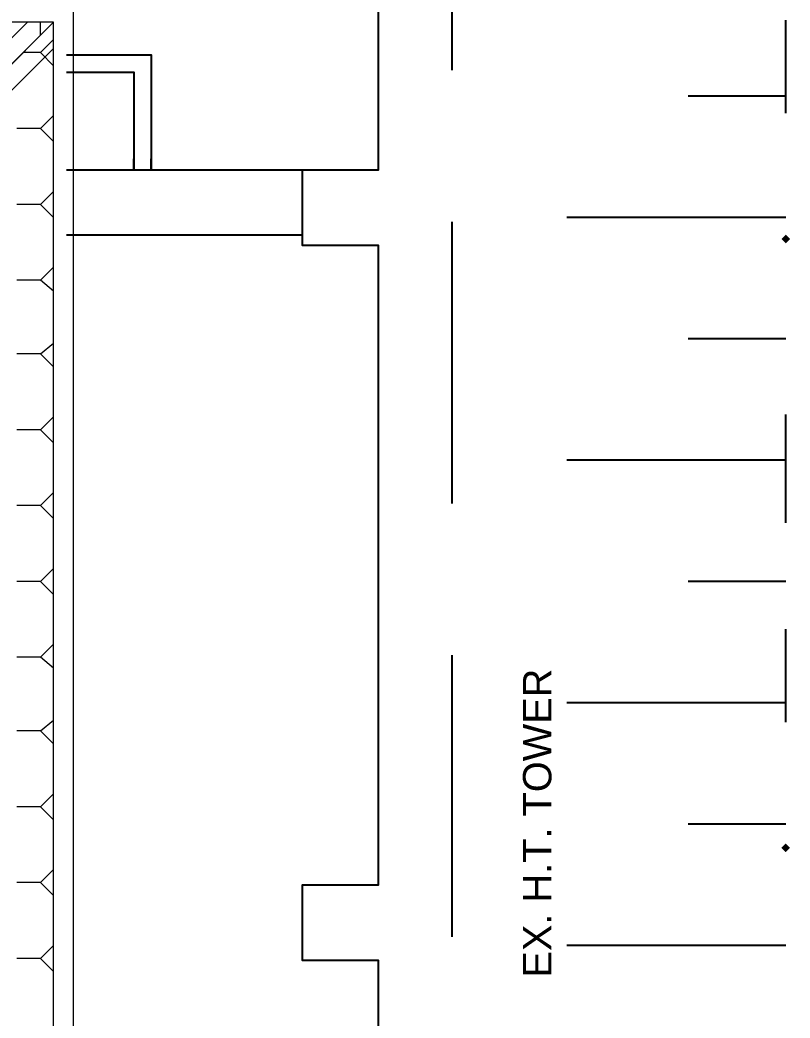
# Model space of a CAD drawing. Header units: millimetres. Extents: x 0 to 80.9, y 0 to 43.9.
# Drawn here: x 75.21 to 79.77, y 25.39 to 31.3 of the extents above; entities that cross this region are included whole.
import ezdxf

# ---------------------------------------------------------------- set-up
doc = ezdxf.new("R2010")
doc.units = ezdxf.units.MM
for name, color, linetype in [('PDF_014408$A$roof_Pen_No__4', 7, 'Continuous'), ('PDF_014408$A$walls.outside_Pen_No__4', 7, 'Continuous'), ('PDF_014408$BL-ROOF', 7, 'Continuous'), ('PDF_Text', 7, 'Continuous')]:
    doc.layers.add(name, color=color, linetype=linetype)
doc.styles.add('PDF ArialMT', font='arial.ttf')

msp = doc.modelspace()

# ---------------------------------------------------------------- hatches: boundary and pattern name
at = {"layer": 'PDF_014408$A$walls.outside_Pen_No__4', "transparency": 33554559}
for points in [[(79.7413, 30.0296), (79.7285, 30.0168), (79.7157, 30.004), (79.7285, 29.9912), (79.7413, 29.9783), (79.7542, 29.9912), (79.767, 30.004), (79.7542, 30.0168)], [(79.7413, 26.4266), (79.7285, 26.4138), (79.7157, 26.4009), (79.7285, 26.3881), (79.7413, 26.3753), (79.7542, 26.3881), (79.767, 26.4009), (79.7542, 26.4138)]]:
    msp.add_hatch(color=256, dxfattribs=at).paths.add_polyline_path(points)

# ---------------------------------------------------------------- linework, layer by layer
at = {"layer": 'PDF_014408$A$roof_Pen_No__4', "lineweight": 25}
for points in [[(79.7413, 30.8502), (79.1643, 30.8502)], [(79.7413, 30.1322), (78.4463, 30.1322)], [(79.7413, 29.4142), (79.1643, 29.4142)], [(79.7413, 28.6961), (78.4463, 28.6961)], [(79.7413, 27.9781), (79.1643, 27.9781)], [(79.7413, 27.26), (78.4463, 27.26)], [(79.7413, 26.542), (79.1643, 26.542)], [(79.7413, 25.8239), (78.4463, 25.8239)]]:
    msp.add_lwpolyline(points, dxfattribs=at)
at = {"layer": 'PDF_014408$A$walls.outside_Pen_No__4', "lineweight": 25}
for points in [[(79.7413, 13.2453), (77.3308, 13.2453), (77.3308, 25.7342), (76.882, 25.7342), (76.882, 26.183), (77.3308, 26.183), (77.3308, 29.9655), (76.882, 29.9655), (76.882, 30.4143), (77.3308, 30.4143), (77.3308, 34.2097), (76.882, 34.2097), (76.882, 34.6584), (77.3308, 34.6584), (77.3308, 38.441), (76.882, 38.441), (76.882, 38.8898), (77.3308, 38.8898), (77.3308, 39.3385), (79.7413, 39.3385)], [(77.7667, 31.0041), (77.7667, 32.671)], [(79.7413, 30.7477), (79.7413, 31.299)], [(75.4844, 31.0939), (75.9844, 31.0939), (75.9844, 30.4143), (75.9844, 30.4784), (75.9844, 30.4143)], [(75.4844, 30.9913), (75.8818, 30.9913), (75.8818, 30.4143), (75.8818, 30.4784), (75.8818, 30.4143)], [(75.4844, 30.4143), (76.882, 30.4143)], [(77.7667, 28.4397), (77.7667, 30.1066)], [(75.4844, 30.0296), (76.882, 30.0296)], [(79.7413, 28.3243), (79.7413, 28.9654)], [(79.7413, 27.1446), (79.7413, 27.696)], [(77.7667, 25.8752), (77.7667, 27.5421)]]:
    msp.add_lwpolyline(points, dxfattribs=at)
at = {"layer": 'PDF_014408$BL-ROOF', "lineweight": 9}
for points in [[(53.4814, 12.2452), (8.9627, 12.2452), (8.9627, 31.4016), (75.5228, 31.4016), (75.5228, 12.2452), (66.5345, 12.2452)], [(66.5345, 22.5799), (75.2536, 31.2862)], [(75.3305, 31.2093), (75.3305, 31.2862)], [(75.3305, 31.1067), (75.4074, 31.1836)], [(66.5345, 22.2594), (75.4074, 31.1323)], [(75.4074, 31.0297), (75.3305, 31.1067), (75.2279, 31.1067)], [(75.4074, 30.8759), (75.4074, 30.8759)], [(75.3305, 30.6579), (75.4074, 30.7348)], [(75.4074, 30.581), (75.3305, 30.6579), (75.1894, 30.6579)], [(75.4074, 30.4399), (75.4074, 30.4399)], [(75.3305, 30.2091), (75.4074, 30.2861)], [(75.4074, 30.1322), (75.3305, 30.2091), (75.1894, 30.2091)], [(75.4074, 29.9912), (75.4074, 29.9912)], [(75.3305, 29.7604), (75.4074, 29.8373)], [(75.4074, 29.6962), (75.3305, 29.7604), (75.1894, 29.7604)], [(75.4074, 29.5424), (75.4074, 29.5424)], [(75.3305, 29.3244), (75.4074, 29.3885)], [(75.4074, 29.2475), (75.3305, 29.3244), (75.1894, 29.3244)], [(75.4074, 29.0936), (75.4074, 29.0936)], [(75.3305, 28.8756), (75.4074, 28.9526)], [(75.4074, 28.7987), (75.3305, 28.8756), (75.1894, 28.8756)], [(75.4074, 28.6448), (75.4074, 28.6448)], [(75.3305, 28.4268), (75.4074, 28.5038)], [(75.4074, 28.3499), (75.3305, 28.4268), (75.1894, 28.4268)], [(75.4074, 28.2089), (75.4074, 28.2089)], [(75.3305, 27.9781), (75.4074, 28.055)], [(75.4074, 27.9011), (75.3305, 27.9781), (75.1894, 27.9781)], [(75.4074, 27.7601), (75.4074, 27.7601)], [(75.3305, 27.5293), (75.4074, 27.6062)], [(75.4074, 27.4652), (75.3305, 27.5293), (75.1894, 27.5293)], [(75.4074, 27.3113), (75.4074, 27.3113)], [(75.3305, 27.0933), (75.4074, 27.1574)], [(75.4074, 27.0164), (75.3305, 27.0933), (75.1894, 27.0933)], [(75.4074, 26.8625), (75.4074, 26.8625)], [(75.3305, 26.6446), (75.4074, 26.7215)], [(75.4074, 26.5676), (75.3305, 26.6446), (75.1894, 26.6446)], [(75.4074, 26.4138), (75.4074, 26.4138)], [(75.3305, 26.1958), (75.4074, 26.2727)], [(75.4074, 26.1188), (75.3305, 26.1958), (75.1894, 26.1958)], [(75.4074, 25.9778), (75.4074, 25.9778)], [(75.3305, 25.747), (75.4074, 25.8239)], [(75.4074, 25.6701), (75.3305, 25.747), (75.1894, 25.747)], [(75.4074, 25.529), (75.4074, 25.529)]]:
    msp.add_lwpolyline(points, dxfattribs=at)
for points in [[(9.0781, 31.2862), (18.5409, 21.8234), (26.2342, 21.8234), (26.2342, 29.427), (49.2758, 29.427), (49.2758, 22.862), (66.5345, 22.862), (66.5345, 22.4132), (75.4074, 31.2862)], [(75.4074, 31.2862), (66.5345, 22.4132), (66.5345, 21.2336), (75.4074, 12.3606)]]:
    msp.add_lwpolyline(points, close=True, dxfattribs=at)

# ---------------------------------------------------------------- texts
at = {"layer": 'PDF_Text', "insert": (78.2715, 25.6337), "char_height": 0.168297, "attachment_point": 4, "rotation": 90, "style": 'PDF ArialMT'}
msp.add_mtext('EX. H.T. TOWER', dxfattribs=at)

doc.saveas('drawing.dxf')
